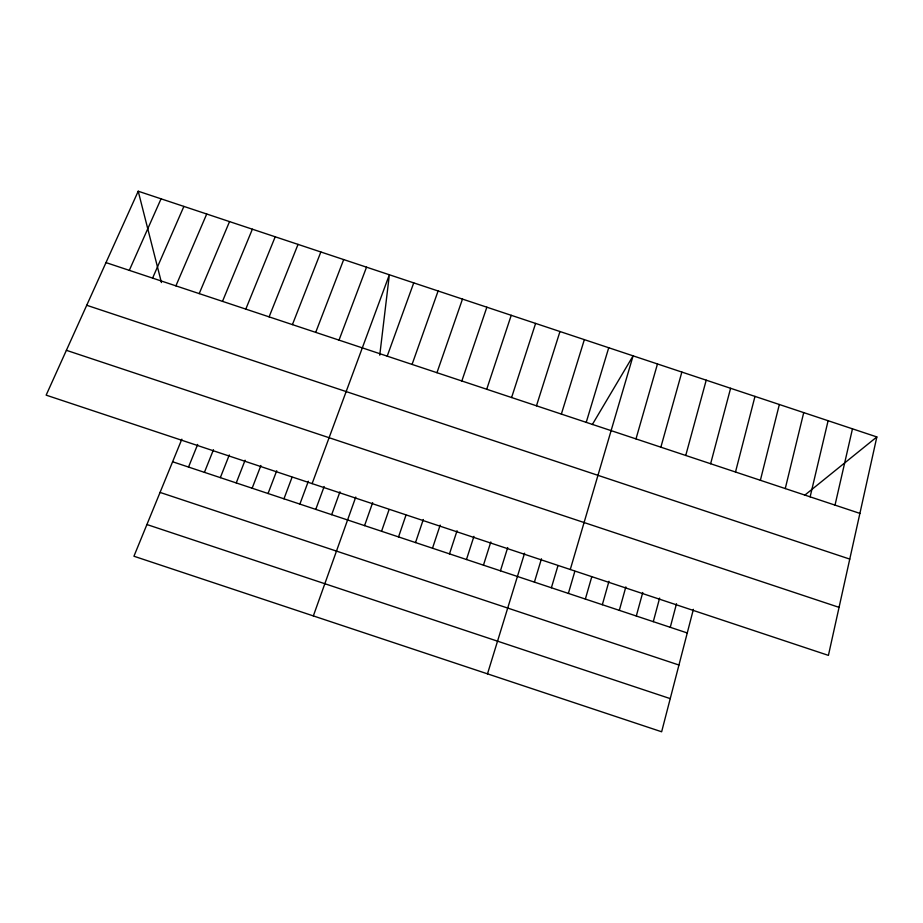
<?xml version="1.0" encoding="UTF-8"?>
<svg xmlns="http://www.w3.org/2000/svg" width="923" height="923" viewBox="0 0 923 923"><rect width="100%" height="100%" fill="white"/><g stroke="black" fill="none" stroke-linecap="round" stroke-linejoin="round"><path stroke-width="1.38" d="M379.757 355.182L389.356 274.766L312.124 483.617M876.85 436.937L828.416 655.376L46.15 395.148L138.219 191.223L876.85 436.937L804.568 495.339M835.015 505.123L852.471 428.826M810.14 496.839L828.104 420.715M785.265 488.567L803.725 412.616M760.379 480.295L779.347 404.505M735.504 472.011L754.979 396.394M693.381 609.342L661.641 731.777L133.939 556.234L181.854 439.175M710.629 463.738L730.601 388.283M670.271 627.317L676.501 603.723M653.288 621.664L659.622 598.104M685.743 455.466L706.222 380.172M636.305 616.01L642.743 592.497M660.868 447.182L681.855 372.073M619.321 610.368L625.852 586.878M602.338 604.715L608.972 581.259M635.993 438.91L657.476 363.962M585.355 599.062L591.701 577.025M570.276 569.503L633.097 355.851L592.312 424.568M568.372 593.42L574.81 571.406M551.389 587.766L557.93 565.787M586.232 422.353L608.73 347.74M534.405 582.113L541.455 558.807M561.357 414.081L584.351 339.629M487.494 673.848L524.576 553.189M500.439 570.818L507.696 547.57M483.456 565.164L490.817 541.951M536.471 405.808L559.973 331.53M466.473 559.523L473.937 536.344M511.596 397.525L535.605 323.419M449.489 553.869L457.058 530.725M432.506 548.216L440.179 525.106M486.721 389.252L511.227 315.308M415.523 542.574L423.299 519.499M461.835 380.98L486.859 307.197M398.54 536.921L405.947 515.23M381.557 531.267L389.068 509.623M436.96 372.696L462.481 299.098M364.573 525.625L372.65 502.654M412.073 364.423L438.102 290.987M313.347 615.918L355.77 497.036M387.199 356.151L413.735 282.876M331.68 514.676L339.964 491.774M315.77 509.392L324.158 486.513M299.871 504.096L308.34 481.252M283.961 498.812L292.026 477.341M339.018 340.126L366.523 267.174M268.051 493.517L276.727 470.742M252.152 488.221L260.909 465.48M315.712 332.372L343.691 259.582M236.242 482.937L245.103 460.219M292.418 324.619L320.858 251.979M220.332 477.641L229.296 454.958M269.112 316.866L298.037 244.387M204.421 472.345L213.478 449.697M188.523 467.061L197.672 444.436M245.806 309.113L275.204 236.796M222.501 301.36L252.371 229.204M199.206 293.606L229.539 221.601M175.901 285.865L206.717 214.009M152.595 278.111L183.885 206.417M129.301 270.358L161.052 198.826M105.995 262.605L859.901 513.396M86.727 305.271L849.771 559.096M66.387 350.313L839.065 607.357M172.613 461.765L687.254 632.959M160.06 492.421L678.936 665.022M146.907 524.529L670.236 698.619M138.219 191.223L161.444 282.553"/></g></svg>
